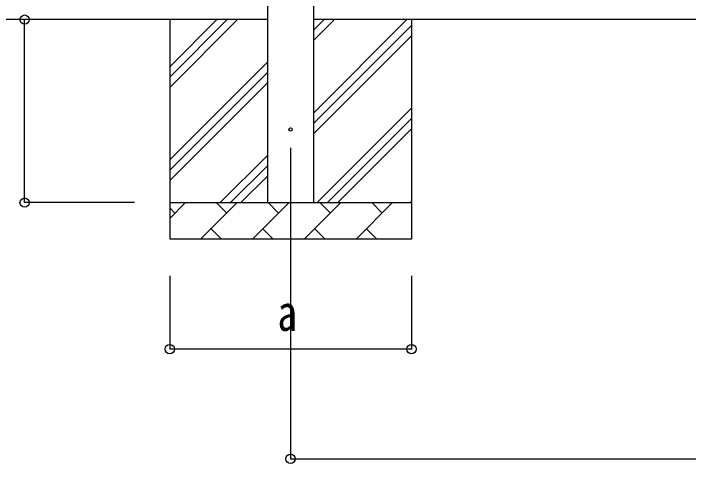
# Model space of a CAD drawing. Units: millimetres, scale not verified. Extents: x -12615 to 12615, y -8910 to 8910.
# Drawn here: x -11521 to -9679, y -4633 to -3404 of the extents above; entities that cross this region are included whole.
import ezdxf
from ezdxf.enums import TextEntityAlignment as Align

# ---------------------------------------------------------------- set-up
doc = ezdxf.new("R2010")
doc.units = ezdxf.units.MM
doc.header["$LTSCALE"] = 40
for name, color, linetype in [('0-4_YKK_12', 2, 'Continuous'), ('0-5_YKK_13', 4, 'Continuous'), ('0-6_YKK_A1', 4, 'Continuous'), ('0-7_YKK_D', 6, 'Continuous')]:
    doc.layers.add(name, color=color, linetype=linetype)
doc.styles.add('ＭＳ ゴシック', font='')
doc.styles.get('ＭＳ ゴシック').set_extended_font_data('MS Gothic')

msp = doc.modelspace()

# ---------------------------------------------------------------- linework, layer by layer
at = {"layer": '0-4_YKK_12'}
msp.add_line((-10764.94, -3770.37), (-10764.94, -4270.37), dxfattribs=at)
at = {"layer": '0-5_YKK_13'}
msp.add_circle((-10764.94, -3720.37), 4.5, dxfattribs=at)
at = {"layer": '0-6_YKK_A1'}
for p, q in [((-10827.44, -3920.37), (-10827.44, -1120.37)), ((-10702.44, -1120.37), (-10702.44, -3920.37)), ((-10827.44, -3420.37), (-11597.44, -3420.37)), ((-11094.94, -3420.37), (-11094.94, -4020.37)), ((-11094.94, -3605.42), (-10909.89, -3420.37)), ((-11094.94, -3577.14), (-10938.17, -3420.37)), ((-11094.94, -3548.85), (-10966.46, -3420.37)), ((-7954.44, -3420.37), (-10702.44, -3420.37)), ((-10702.44, -3675.47), (-10447.34, -3420.37)), ((-10702.44, -3477.48), (-10645.33, -3420.37)), ((-10702.44, -3449.2), (-10673.62, -3420.37)), ((-10434.94, -3420.37), (-10434.94, -4020.37)), ((-10702.44, -3703.75), (-10434.94, -3436.25)), ((-10702.44, -3732.04), (-10434.94, -3464.54)), ((-11094.94, -3803.41), (-10827.44, -3535.91)), ((-11094.94, -3831.7), (-10827.44, -3564.2)), ((-11094.94, -3859.98), (-10827.44, -3592.48)), ((-10692.78, -3920.37), (-10434.94, -3662.53)), ((-10664.5, -3920.37), (-10434.94, -3690.81)), ((-10636.21, -3920.37), (-10434.94, -3719.1)), ((-10957.34, -3920.37), (-10827.44, -3790.47)), ((-10929.06, -3920.37), (-10827.44, -3818.75)), ((-10900.77, -3920.37), (-10827.44, -3847.04)), ((-11094.94, -3920.37), (-10434.94, -3920.37)), ((-11094.94, -3963.26), (-11052.05, -3920.37)), ((-11010.63, -4020.37), (-10910.63, -3920.37)), ((-10939.18, -3948.92), (-10967.73, -3920.37)), ((-10869.2, -4020.37), (-10769.2, -3920.37)), ((-10797.76, -3948.92), (-10826.31, -3920.37)), ((-10727.78, -4020.37), (-10627.78, -3920.37)), ((-10656.34, -3948.92), (-10684.89, -3920.37)), ((-10586.36, -4020.37), (-10486.36, -3920.37)), ((-10514.92, -3948.92), (-10543.47, -3920.37)), ((-10438.22, -3920.37), (-10434.94, -3917.09)), ((-11080.6, -3948.92), (-11094.94, -3934.58)), ((-10982.07, -3991.82), (-10953.52, -4020.37)), ((-10840.65, -3991.82), (-10812.1, -4020.37)), ((-10699.23, -3991.82), (-10670.68, -4020.37)), ((-10557.81, -3991.82), (-10529.26, -4020.37)), ((-10434.94, -4020.37), (-11094.94, -4020.37))]:
    msp.add_line(p, q, dxfattribs=at)
at = {"layer": '0-7_YKK_D'}
for p, q in [((-11190.95, -3420.37), (-11491.95, -3420.37)), ((-11490.95, -3920.37), (-11490.95, -3420.37)), ((-11190.95, -3920.37), (-11491.95, -3920.37)), ((-11094.94, -4120.37), (-11094.94, -4321.37)), ((-10764.94, -4120.37), (-10764.94, -4621.37)), ((-10434.94, -4120.37), (-10434.94, -4321.37)), ((-10434.94, -4320.37), (-11094.94, -4320.37)), ((-10764.94, -4620.37), (-7891.94, -4620.37))]:
    msp.add_line(p, q, dxfattribs=at)
for centre in [(-11490.95, -3420.37), (-11490.95, -3920.37), (-11094.94, -4320.37), (-10434.94, -4320.37), (-10764.94, -4620.37)]:
    msp.add_circle(centre, 12.75, dxfattribs=at)

# ---------------------------------------------------------------- texts
at = {"layer": '0-7_YKK_D', "style": 'ＭＳ ゴシック', "width": 0.8}
msp.add_text('a', height=98.97, dxfattribs=at).set_placement((-10800.94, -4300.37), align=Align.BOTTOM_LEFT)

doc.saveas('drawing.dxf')
